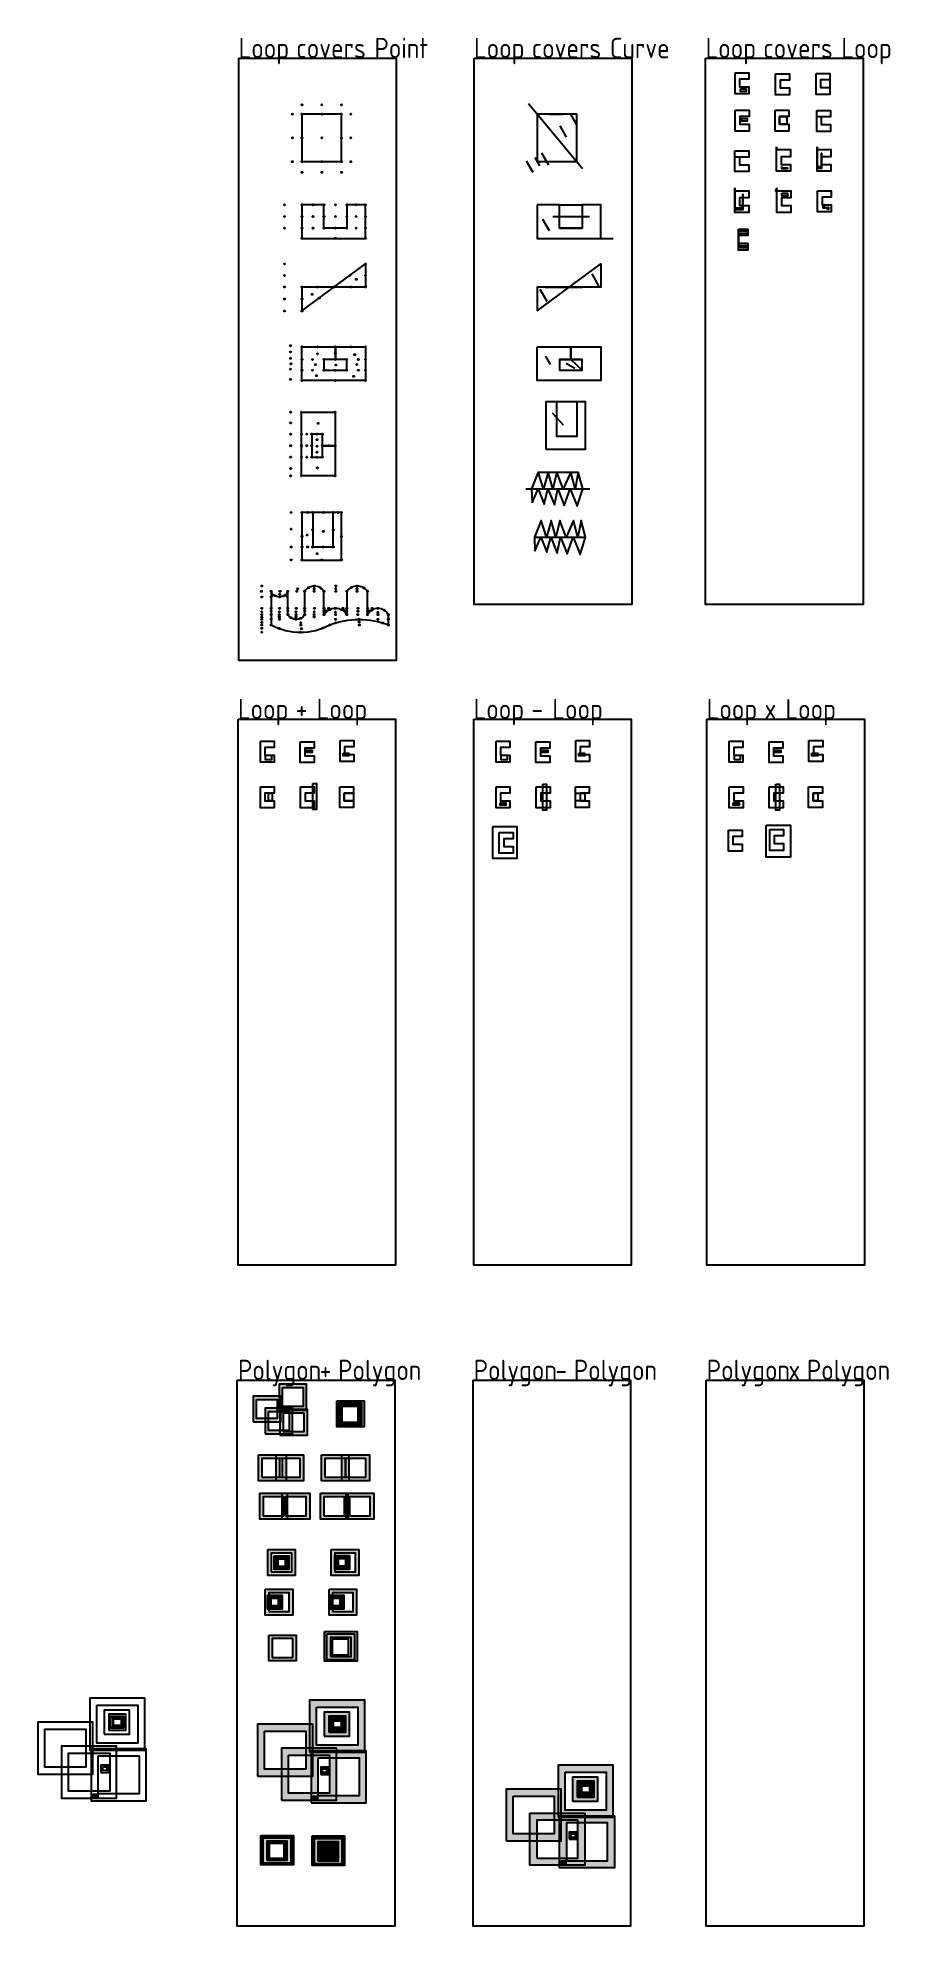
# Model space of a CAD drawing. Extents: x -30767 to 115776, y -278537 to 46028.
import ezdxf

# ---------------------------------------------------------------- set-up
doc = ezdxf.new("R2010")
doc.units = 0
doc.header["$LTSCALE"] = 1000
doc.header["$MEASUREMENT"] = 0
doc.layers.add('AD-NOTE-CRCY', color=3, linetype='Continuous')
doc.styles.get("Standard").update_dxf_attribs({"font": 'gbenor.shx', "bigfont": 'gbcbig.shx'})

msp = doc.modelspace()

# ---------------------------------------------------------------- hatches: boundary and pattern name
at = {"true_color": 0x636466, "transparency": 33554559}
h = msp.add_hatch(color=251, dxfattribs=at)
h.dxf.hatch_style = 1
h.paths.add_polyline_path([(10991, -187412), (6259, -187412), (6259, -191866), (10991, -191866)])
h.paths.add_polyline_path([(10391, -191266), (6859, -191266), (6859, -188012), (10391, -188012)], flags=16)
h = msp.add_hatch(color=251, dxfattribs=at)
h.dxf.hatch_style = 1
h.paths.add_polyline_path([(11326, -185961), (14858, -185961), (14858, -189214), (11326, -189214)], flags=16)
h.paths.add_polyline_path([(10726, -189814), (15458, -189814), (15458, -185361), (10726, -185361)])
h = msp.add_hatch(color=251, dxfattribs=at)
h.dxf.hatch_style = 1
h.paths.add_polyline_path([(8910, -190085), (12441, -190085), (12441, -193338), (8910, -193338)], flags=16)
h.paths.add_polyline_path([(8310, -193938), (13041, -193938), (13041, -189485), (8310, -189485)])
h = msp.add_hatch(color=251, dxfattribs=at)
h.dxf.hatch_style = 1
h.paths.add_polyline_path([(11454, -190311), (14985, -190311), (14985, -193564), (11454, -193564)], flags=16)
h.paths.add_polyline_path([(10854, -194164), (15585, -194164), (15585, -189711), (10854, -189711)])
h = msp.add_hatch(color=251, dxfattribs=at)
h.dxf.hatch_style = 1
h.paths.add_polyline_path([(21231, -192104), (24763, -192104), (24763, -188851), (21231, -188851)], flags=16)
h.paths.add_polyline_path([(20631, -188251), (25363, -188251), (25363, -192704), (20631, -192704)])
h = msp.add_hatch(color=251, dxfattribs=at)
h.dxf.hatch_style = 1
h.paths.add_polyline_path([(21490, -191922), (24290, -191922), (24290, -189198), (21490, -189198)], flags=16)
h.paths.add_polyline_path([(20890, -188598), (24890, -188598), (24890, -192522), (20890, -192522)])
h = msp.add_hatch(color=251, dxfattribs=at)
h.dxf.hatch_style = 1
h.paths.add_polyline_path([(11907, -197526), (7176, -197526), (7176, -201979), (11907, -201979)])
h.paths.add_polyline_path([(11307, -201379), (7776, -201379), (7776, -198126), (11307, -198126)], flags=16)
h = msp.add_hatch(color=251, dxfattribs=at)
h.dxf.hatch_style = 1
h.paths.add_polyline_path([(10791, -201379), (14323, -201379), (14323, -198126), (10791, -198126)], flags=16)
h.paths.add_polyline_path([(10191, -197526), (14923, -197526), (14923, -201979), (10191, -201979)])
h = msp.add_hatch(color=251, dxfattribs=at)
h.dxf.hatch_style = 1
h.paths.add_polyline_path([(22716, -197526), (17985, -197526), (17985, -201979), (22716, -201979)])
h.paths.add_polyline_path([(22116, -201379), (18585, -201379), (18585, -198126), (22116, -198126)], flags=16)
h = msp.add_hatch(color=251, dxfattribs=at)
h.dxf.hatch_style = 1
h.paths.add_polyline_path([(22116, -201379), (25647, -201379), (25647, -198126), (22116, -198126)], flags=16)
h.paths.add_polyline_path([(21516, -197526), (26247, -197526), (26247, -201979), (21516, -201979)])
h = msp.add_hatch(color=251, dxfattribs=at)
h.dxf.hatch_style = 1
h.paths.add_polyline_path([(12132, -204135), (7401, -204135), (7401, -208588), (12132, -208588)])
h.paths.add_polyline_path([(11532, -207988), (8001, -207988), (8001, -204735), (11532, -204735)], flags=16)
h = msp.add_hatch(color=251, dxfattribs=at)
h.dxf.hatch_style = 1
h.paths.add_polyline_path([(11844, -207988), (15375, -207988), (15375, -204735), (11844, -204735)], flags=16)
h.paths.add_polyline_path([(11244, -204135), (15975, -204135), (15975, -208588), (11244, -208588)])
h = msp.add_hatch(color=251, dxfattribs=at)
h.dxf.hatch_style = 1
h.paths.add_polyline_path([(22560, -204135), (17829, -204135), (17829, -208588), (22560, -208588)])
h.paths.add_polyline_path([(21960, -207988), (18429, -207988), (18429, -204735), (21960, -204735)], flags=16)
h = msp.add_hatch(color=251, dxfattribs=at)
h.dxf.hatch_style = 1
h.paths.add_polyline_path([(22847, -207988), (26378, -207988), (26378, -204735), (22847, -204735)], flags=16)
h.paths.add_polyline_path([(22247, -204135), (26978, -204135), (26978, -208588), (22247, -208588)])
h = msp.add_hatch(color=251, dxfattribs=at)
h.dxf.hatch_style = 1
h.paths.add_polyline_path([(9363, -217655), (12894, -217655), (12894, -214402), (9363, -214402)], flags=16)
h.paths.add_polyline_path([(8763, -213802), (13494, -213802), (13494, -218255), (8763, -218255)])
h = msp.add_hatch(color=251, dxfattribs=at)
h.dxf.hatch_style = 1
h.paths.add_polyline_path([(20297, -217655), (23828, -217655), (23828, -214402), (20297, -214402)], flags=16)
h.paths.add_polyline_path([(19697, -213802), (24428, -213802), (24428, -218255), (19697, -218255)])
h = msp.add_hatch(color=251, dxfattribs=at)
h.dxf.hatch_style = 1
h.paths.add_polyline_path([(10476, -216643), (11793, -216643), (11793, -215460), (10476, -215460)], flags=16)
h.paths.add_polyline_path([(9876, -214860), (12393, -214860), (12393, -217243), (9876, -217243)])
h = msp.add_hatch(color=251, dxfattribs=at)
h.dxf.hatch_style = 1
h.paths.add_polyline_path([(20897, -216601), (22214, -216601), (22214, -215418), (20897, -215418)], flags=16)
h.paths.add_polyline_path([(20297, -214818), (22814, -214818), (22814, -217201), (20297, -217201)])
h = msp.add_hatch(color=251, dxfattribs=at)
h.dxf.hatch_style = 1
h.paths.add_polyline_path([(8947, -224469), (12479, -224469), (12479, -221216), (8947, -221216)], flags=16)
h.paths.add_polyline_path([(8347, -220616), (13079, -220616), (13079, -225069), (8347, -225069)])
h = msp.add_hatch(color=251, dxfattribs=at)
h.dxf.hatch_style = 1
h.paths.add_polyline_path([(19908, -224469), (23439, -224469), (23439, -221216), (19908, -221216)], flags=16)
h.paths.add_polyline_path([(19308, -220616), (24039, -220616), (24039, -225069), (19308, -225069)])
h = msp.add_hatch(color=251, dxfattribs=at)
h.dxf.hatch_style = 1
h.paths.add_polyline_path([(9316, -223422), (10633, -223422), (10633, -222239), (9316, -222239)], flags=16)
h.paths.add_polyline_path([(8716, -221639), (11233, -221639), (11233, -224022), (8716, -224022)])
h = msp.add_hatch(color=251, dxfattribs=at)
h.dxf.hatch_style = 1
h.paths.add_polyline_path([(19908, -223422), (21225, -223422), (21225, -222239), (19908, -222239)], flags=16)
h.paths.add_polyline_path([(19308, -221639), (21825, -221639), (21825, -224022), (19308, -224022)])
h = msp.add_hatch(color=251, dxfattribs=at)
h.dxf.hatch_style = 1
h.paths.add_polyline_path([(13660, -228493), (8929, -228493), (8929, -232946), (13660, -232946)])
h.paths.add_polyline_path([(13060, -232346), (9529, -232346), (9529, -229093), (13060, -229093)], flags=16)
h = msp.add_hatch(color=251, dxfattribs=at)
h.dxf.hatch_style = 1
h.paths.add_polyline_path([(9529, -232346), (13060, -232346), (13060, -229093), (9529, -229093)], flags=16)
h.paths.add_polyline_path([(8929, -228493), (13660, -228493), (13660, -232946), (8929, -232946)])
h = msp.add_hatch(color=251, dxfattribs=at)
h.dxf.hatch_style = 1
h.paths.add_polyline_path([(19837, -231906), (22637, -231906), (22637, -229183), (19837, -229183)], flags=16)
h.paths.add_polyline_path([(18548, -227892), (24157, -227892), (24157, -232972), (18548, -232972)])
h = msp.add_hatch(color=251, dxfattribs=at)
h.dxf.hatch_style = 1
h.paths.add_polyline_path([(19554, -232163), (23085, -232163), (23085, -228910), (19554, -228910)], flags=16)
h.paths.add_polyline_path([(18954, -228310), (23685, -228310), (23685, -232763), (18954, -232763)])
h = msp.add_hatch(color=251, dxfattribs=at)
h.dxf.hatch_style = 1
h.paths.add_polyline_path([(17169, -240910), (24231, -240910), (24231, -247416), (17169, -247416)], flags=16)
h.paths.add_polyline_path([(15969, -248616), (25431, -248616), (25431, -239710), (15969, -239710)])
h = msp.add_hatch(color=251, dxfattribs=at)
h.dxf.hatch_style = 1
h.paths.add_polyline_path([(18450, -245863), (22817, -245863), (22817, -241728), (18450, -241728)])
h.paths.add_polyline_path([(19491, -242769), (21776, -242769), (21776, -244822), (19491, -244822)], flags=16)
h = msp.add_hatch(color=251, dxfattribs=at)
h.dxf.hatch_style = 1
h.paths.add_polyline_path([(19273, -245200), (22197, -245200), (22197, -242431), (19273, -242431)])
h.paths.add_polyline_path([(19970, -243128), (21500, -243128), (21500, -244503), (19970, -244503)], flags=16)
h = msp.add_hatch(color=251, dxfattribs=at)
h.dxf.hatch_style = 1
h.paths.add_polyline_path([(19591, -242869), (21676, -242869), (21676, -244722), (19591, -244722)])
h.paths.add_polyline_path([(20070, -243228), (21400, -243228), (21400, -244403), (20070, -244403)], flags=16)
h = msp.add_hatch(color=251, dxfattribs=at)
h.dxf.hatch_style = 1
h.paths.add_polyline_path([(16497, -243813), (7035, -243813), (7035, -252719), (16497, -252719)])
h.paths.add_polyline_path([(15297, -251519), (8235, -251519), (8235, -245013), (15297, -245013)], flags=16)
h = msp.add_hatch(color=251, dxfattribs=at)
h.dxf.hatch_style = 1
h.paths.add_polyline_path([(12336, -249158), (19398, -249158), (19398, -255664), (12336, -255664)], flags=16)
h.paths.add_polyline_path([(11136, -256864), (20598, -256864), (20598, -247958), (11136, -247958)])
h.paths.add_polyline_path([(16637, -256305), (17197, -256305), (17197, -256548), (16637, -256548)], flags=16)
h = msp.add_hatch(color=251, dxfattribs=at)
h.dxf.hatch_style = 1
h.paths.add_polyline_path([(17423, -249610), (24486, -249610), (24486, -256116), (17423, -256116)], flags=16)
h.paths.add_polyline_path([(16223, -257316), (25686, -257316), (25686, -248410), (16223, -248410)])
h.paths.add_polyline_path([(16533, -256207), (17341, -256207), (17341, -256674), (16533, -256674)], flags=16)
h = msp.add_hatch(color=251, dxfattribs=at)
h.dxf.hatch_style = 1
h.paths.add_polyline_path([(18197, -251503), (18886, -251503), (18886, -252122), (18197, -252122)], flags=16)
h.paths.add_polyline_path([(17883, -252436), (19200, -252436), (19200, -251189), (17883, -251189)])
h = msp.add_hatch(color=251, dxfattribs=at)
h.dxf.hatch_style = 1
h.paths.add_polyline_path([(59871, -252072), (66934, -252072), (66934, -258579), (59871, -258579)], flags=16)
h.paths.add_polyline_path([(58671, -259779), (68134, -259779), (68134, -250872), (58671, -250872)])
h = msp.add_hatch(color=251, dxfattribs=at)
h.dxf.hatch_style = 1
h.paths.add_polyline_path([(61153, -257026), (65520, -257026), (65520, -252890), (61153, -252890)])
h.paths.add_polyline_path([(62194, -253931), (64479, -253931), (64479, -255985), (62194, -255985)], flags=16)
h = msp.add_hatch(color=251, dxfattribs=at)
h.dxf.hatch_style = 1
h.paths.add_polyline_path([(59200, -254975), (49737, -254975), (49737, -263881), (59200, -263881)])
h.paths.add_polyline_path([(58000, -262681), (50937, -262681), (50937, -256175), (58000, -256175)], flags=16)
h = msp.add_hatch(color=251, dxfattribs=at)
h.dxf.hatch_style = 1
h.paths.add_polyline_path([(61976, -256362), (64900, -256362), (64900, -253594), (61976, -253594)])
h.paths.add_polyline_path([(62673, -254291), (64203, -254291), (64203, -255665), (62673, -255665)], flags=16)
h = msp.add_hatch(color=251, dxfattribs=at)
h.dxf.hatch_style = 1
h.paths.add_polyline_path([(62294, -254031), (64379, -254031), (64379, -255885), (62294, -255885)])
h.paths.add_polyline_path([(62773, -254391), (64103, -254391), (64103, -255565), (62773, -255565)], flags=16)
h = msp.add_hatch(color=251, dxfattribs=at)
h.dxf.hatch_style = 1
h.paths.add_polyline_path([(55038, -266827), (62101, -266827), (62101, -260321), (55038, -260321)], flags=16)
h.paths.add_polyline_path([(53838, -259121), (63301, -259121), (63301, -268027), (53838, -268027)])
h.paths.add_polyline_path([(59339, -267711), (59900, -267711), (59900, -267468), (59339, -267468)], flags=16)
h = msp.add_hatch(color=251, dxfattribs=at)
h.dxf.hatch_style = 1
h.paths.add_polyline_path([(60126, -267279), (67188, -267279), (67188, -260772), (60126, -260772)], flags=16)
h.paths.add_polyline_path([(58926, -259572), (68388, -259572), (68388, -268479), (58926, -268479)])
h.paths.add_polyline_path([(59236, -267837), (60043, -267837), (60043, -267369), (59236, -267369)], flags=16)
h = msp.add_hatch(color=251, dxfattribs=at)
h.dxf.hatch_style = 1
h.paths.add_polyline_path([(60900, -262665), (61589, -262665), (61589, -263284), (60900, -263284)], flags=16)
h.paths.add_polyline_path([(60586, -263598), (61903, -263598), (61903, -262351), (60586, -262351)])
h = msp.add_hatch(color=251, dxfattribs=at)
h.dxf.hatch_style = 1
h.paths.add_polyline_path([(7598, -262921), (13207, -262921), (13207, -268001), (7598, -268001)])
h.paths.add_polyline_path([(8987, -266835), (11587, -266835), (11587, -264311), (8987, -264311)], flags=16)
h = msp.add_hatch(color=251, dxfattribs=at)
h.dxf.hatch_style = 1
h.paths.add_polyline_path([(7698, -263021), (13107, -263021), (13107, -267901), (7698, -267901)])
h.paths.add_polyline_path([(8887, -266935), (11687, -266935), (11687, -264211), (8887, -264211)], flags=16)
h = msp.add_hatch(color=251, dxfattribs=at)
h.dxf.hatch_style = 1
h.paths.add_polyline_path([(7798, -263121), (13007, -263121), (13007, -267801), (7798, -267801)])
h.paths.add_polyline_path([(8787, -267035), (11787, -267035), (11787, -264111), (8787, -264111)], flags=16)
h = msp.add_hatch(color=251, dxfattribs=at)
h.dxf.hatch_style = 1
h.paths.add_polyline_path([(7898, -263221), (12907, -263221), (12907, -267701), (7898, -267701)])
h.paths.add_polyline_path([(8687, -267135), (11887, -267135), (11887, -264011), (8687, -264011)], flags=16)
h = msp.add_hatch(color=251, dxfattribs=at)
h.dxf.hatch_style = 1
h.paths.add_polyline_path([(8604, -267192), (12135, -267192), (12135, -263939), (8604, -263939)], flags=16)
h.paths.add_polyline_path([(8004, -263339), (12735, -263339), (12735, -267792), (8004, -267792)])
h = msp.add_hatch(color=251, dxfattribs=at)
h.dxf.hatch_style = 1
h.paths.add_polyline_path([(16377, -263027), (21986, -263027), (21986, -268107), (16377, -268107)])
h.paths.add_polyline_path([(16477, -263127), (21886, -263127), (21886, -268007), (16477, -268007)], flags=16)
h = msp.add_hatch(color=251, dxfattribs=at)
h.dxf.hatch_style = 1
h.paths.add_polyline_path([(16577, -263227), (21786, -263227), (21786, -267907), (16577, -267907)])
h = msp.add_hatch(color=251, dxfattribs=at)
h.dxf.hatch_style = 1
h.paths.add_polyline_path([(16677, -263327), (21686, -263327), (21686, -267807), (16677, -267807)])
h = msp.add_hatch(color=251, dxfattribs=at)
h.dxf.hatch_style = 1
h.paths.add_polyline_path([(16783, -263445), (21514, -263445), (21514, -267898), (16783, -267898)])
h = msp.add_hatch(color=251, dxfattribs=at)
h.dxf.hatch_style = 1
h.paths.add_polyline_path([(17383, -267298), (20914, -267298), (20914, -264045), (17383, -264045)])
h = msp.add_hatch(color=251, dxfattribs=at)
h.dxf.hatch_style = 1
h.paths.add_polyline_path([(17467, -267241), (20667, -267241), (20667, -264117), (17467, -264117)])
h = msp.add_hatch(color=251, dxfattribs=at)
h.dxf.hatch_style = 1
h.paths.add_polyline_path([(17567, -267141), (20567, -267141), (20567, -264217), (17567, -264217)])
h = msp.add_hatch(color=251, dxfattribs=at)
h.dxf.hatch_style = 1
h.paths.add_polyline_path([(17667, -267041), (20467, -267041), (20467, -264317), (17667, -264317)])
h = msp.add_hatch(color=251, dxfattribs=at)
h.dxf.hatch_style = 1
h.paths.add_polyline_path([(17767, -266941), (20367, -266941), (20367, -264417), (17767, -264417)])

# ---------------------------------------------------------------- linework, layer by layer
at = {"color": 1}
for p, q in [((53587, 34729), (62887, 23588)), ((55838, 26234), (57005, 24174)), ((53186, 24873), (54310, 22914)), ((54706, 25454), (55512, 24032)), ((64452, 5455), (65619, 3395)), ((60863, -9255), (62828, -11115)), ((60088, -9924), (61558, -10762))]:
    msp.add_line(p, q, dxfattribs=at)
for points in [[(3778, 42517), (30868, 42517), (30868, -61020), (3778, -61020)], [(44242, 42517), (71331, 42517), (71331, -51346), (44242, -51346)], [(84047, 42517), (111136, 42517), (111136, -51346), (84047, -51346)], [(3658, -71079), (30747, -71079), (30747, -164941), (3658, -164941)], [(44173, -71079), (71262, -71079), (71262, -164941), (44173, -164941)], [(84240, -71079), (111330, -71079), (111330, -164941), (84240, -164941)], [(3537, -184675), (30627, -184675), (30627, -278537), (3537, -278537)], [(44052, -184675), (71142, -184675), (71142, -278537), (44052, -278537)], [(84120, -184675), (111210, -184675), (111210, -278537), (84120, -278537)]]:
    msp.add_lwpolyline(points, close=True)
for points in [[(89114, 40019), (91491, 40019), (91491, 38928), (89890, 38928), (89890, 37613), (91491, 37613), (91491, 36420), (89114, 36420)], [(96080, 39832), (98457, 39832), (98457, 38741), (96855, 38741), (96855, 37426), (98457, 37426), (98457, 36233), (96080, 36233)], [(103039, 39899), (105415, 39899), (105415, 38808), (103814, 38808), (103814, 37493), (105415, 37493), (105415, 36300), (103039, 36300)], [(89139, 33583), (91515, 33583), (91515, 32492), (89914, 32492), (89914, 31177), (91515, 31177), (91515, 29984), (89139, 29984)], [(95985, 33583), (98361, 33583), (98361, 32492), (96760, 32492), (96760, 31177), (98361, 31177), (98361, 29984), (95985, 29984)], [(103138, 33510), (105515, 33510), (105515, 32419), (103913, 32419), (103913, 31104), (105515, 31104), (105515, 29911), (103138, 29911)], [(89065, 26624), (91442, 26624), (91442, 25533), (89841, 25533), (89841, 24218), (91442, 24218), (91442, 23025), (89065, 23025)], [(96239, 27278), (96239, 26798), (98616, 26798), (98616, 25582), (97015, 25582), (97015, 24267), (98616, 24267), (98616, 23074), (96239, 23074), (96239, 27278)], [(103209, 27278), (103209, 26798), (105586, 26798), (105586, 25582), (103984, 25582), (103984, 24267), (105586, 24267), (105586, 23074), (103209, 23074), (103209, 27278)], [(89077, 20221), (89077, 19740), (91454, 19740), (91454, 18524), (89852, 18524), (89852, 17209), (91454, 17209), (91454, 16016), (89077, 16016), (89077, 20221)], [(96301, 20221), (96059, 19740), (98677, 19740), (98677, 18524), (97076, 18524), (97076, 17209), (98677, 17209), (98677, 16016), (96301, 16016), (96301, 20221)], [(103272, 19711), (105649, 19711), (105649, 18620), (104047, 18620), (104047, 17305), (105649, 17305), (105649, 16112), (103272, 16112)], [(89714, 13127), (91315, 13127), (91315, 12036), (89714, 12036), (89714, 10721), (91315, 10721), (91315, 9528), (89714, 9528)], [(7505, -74876), (9882, -74876), (9882, -75967), (8280, -75967), (8280, -77282), (9882, -77282), (9882, -78475), (7505, -78475)], [(14364, -74954), (16741, -74954), (16741, -76045), (15139, -76045), (15139, -77360), (16741, -77360), (16741, -78553), (14364, -78553)], [(21207, -74744), (23584, -74744), (23584, -75835), (21983, -75835), (21983, -77150), (23584, -77150), (23584, -78343), (21207, -78343)], [(48020, -74876), (50397, -74876), (50397, -75967), (48795, -75967), (48795, -77282), (50397, -77282), (50397, -78475), (48020, -78475)], [(54879, -74954), (57256, -74954), (57256, -76045), (55654, -76045), (55654, -77360), (57256, -77360), (57256, -78553), (54879, -78553)], [(61722, -74744), (64099, -74744), (64099, -75835), (62497, -75835), (62497, -77150), (64099, -77150), (64099, -78343), (61722, -78343)], [(88088, -74876), (90464, -74876), (90464, -75967), (88863, -75967), (88863, -77282), (90464, -77282), (90464, -78475), (88088, -78475)], [(94947, -74954), (97324, -74954), (97324, -76045), (95722, -76045), (95722, -77360), (97324, -77360), (97324, -78553), (94947, -78553)], [(101790, -74744), (104167, -74744), (104167, -75835), (102565, -75835), (102565, -77150), (104167, -77150), (104167, -78343), (101790, -78343)], [(7510, -82711), (9887, -82711), (9887, -83802), (8285, -83802), (8285, -85118), (9887, -85118), (9887, -86310), (7510, -86310)], [(14398, -82711), (16775, -82711), (16775, -83802), (15173, -83802), (15173, -85118), (16775, -85118), (16775, -86310), (14398, -86310)], [(21157, -82689), (23534, -82689), (23534, -83780), (21932, -83780), (21932, -85096), (23534, -85096), (23534, -86288), (21157, -86288)], [(48025, -82711), (50402, -82711), (50402, -83802), (48800, -83802), (48800, -85118), (50402, -85118), (50402, -86310), (48025, -86310)], [(54913, -82711), (57289, -82711), (57289, -83802), (55688, -83802), (55688, -85118), (57289, -85118), (57289, -86310), (54913, -86310)], [(61672, -82689), (64049, -82689), (64049, -83780), (62447, -83780), (62447, -85096), (64049, -85096), (64049, -86288), (61672, -86288)], [(88093, -82711), (90470, -82711), (90470, -83802), (88868, -83802), (88868, -85118), (90470, -85118), (90470, -86310), (88093, -86310)], [(94980, -82711), (97357, -82711), (97357, -83802), (95756, -83802), (95756, -85118), (97357, -85118), (97357, -86310), (94980, -86310)], [(101740, -82689), (104117, -82689), (104117, -83780), (102515, -83780), (102515, -85096), (104117, -85096), (104117, -86288), (101740, -86288)], [(48555, -90537), (50931, -90537), (50931, -91628), (49330, -91628), (49330, -92943), (50931, -92943), (50931, -94136), (48555, -94136)], [(87945, -90168), (90322, -90168), (90322, -91259), (88720, -91259), (88720, -92574), (90322, -92574), (90322, -93767), (87945, -93767)], [(95065, -90055), (97442, -90055), (97442, -91146), (95840, -91146), (95840, -92461), (97442, -92461), (97442, -93654), (95065, -93654)], [(6259, -191866), (10991, -191866), (10991, -187412), (6259, -187412)], [(10726, -189814), (15458, -189814), (15458, -185361), (10726, -185361)], [(8310, -193938), (13041, -193938), (13041, -189485), (8310, -189485)], [(10854, -194164), (15585, -194164), (15585, -189711), (10854, -189711)], [(20631, -188251), (25363, -188251), (25363, -192704), (20631, -192704)], [(20890, -188598), (24890, -188598), (24890, -192522), (20890, -192522)], [(7176, -197526), (11907, -197526), (11907, -201979), (7176, -201979)], [(10191, -197526), (14923, -197526), (14923, -201979), (10191, -201979)], [(17985, -197526), (22716, -197526), (22716, -201979), (17985, -201979)], [(21516, -197526), (26247, -197526), (26247, -201979), (21516, -201979)], [(7401, -204135), (12132, -204135), (12132, -208588), (7401, -208588)], [(11244, -204135), (15975, -204135), (15975, -208588), (11244, -208588)], [(17829, -204135), (22560, -204135), (22560, -208588), (17829, -208588)], [(22247, -204135), (26978, -204135), (26978, -208588), (22247, -208588)], [(8763, -213802), (13494, -213802), (13494, -218255), (8763, -218255)], [(19697, -213802), (24428, -213802), (24428, -218255), (19697, -218255)], [(9876, -214860), (12393, -214860), (12393, -217243), (9876, -217243)], [(20297, -214818), (22814, -214818), (22814, -217201), (20297, -217201)], [(8347, -220616), (13079, -220616), (13079, -225069), (8347, -225069)], [(19308, -220616), (24039, -220616), (24039, -225069), (19308, -225069)], [(8716, -221639), (11233, -221639), (11233, -224022), (8716, -224022)], [(19308, -221639), (21825, -221639), (21825, -224022), (19308, -224022)], [(8929, -228493), (13660, -228493), (13660, -232946), (8929, -232946)], [(8929, -228493), (13660, -228493), (13660, -232946), (8929, -232946)], [(18548, -227892), (24157, -227892), (24157, -232972), (18548, -232972)], [(18954, -228310), (23685, -228310), (23685, -232763), (18954, -232763)], [(-12371, -248065), (-12371, -239365), (-21833, -239365), (-21833, -243467), (-30767, -243467), (-30767, -252374), (-26666, -252374), (-26666, -256519), (-21579, -256519), (-21579, -256971), (-12116, -256971), (-12116, -248065)], [(15969, -248616), (25431, -248616), (25431, -239710), (15969, -239710)], [(-19352, -245518), (-14984, -245518), (-14984, -241382), (-19352, -241382)], [(-18528, -244854), (-15604, -244854), (-15604, -242086), (-18528, -242086)], [(18450, -245863), (22817, -245863), (22817, -241728), (18450, -241728)], [(19273, -245200), (22197, -245200), (22197, -242431), (19273, -242431)], [(19591, -242869), (21676, -242869), (21676, -244722), (19591, -244722)], [(-18404, -249265), (-17204, -249265), (-17204, -248271), (-12371, -248271), (-12371, -248065), (-17204, -248065), (-17204, -247613), (-21304, -247613), (-21304, -243467), (-21833, -243467), (-21833, -247613), (-22504, -247613), (-22504, -248813), (-21579, -248813), (-21579, -252374), (-21304, -252374), (-21304, -248813), (-18404, -248813)], [(7035, -252719), (16497, -252719), (16497, -243813), (7035, -243813)], [(-17204, -248065), (-21304, -248065), (-21304, -247613), (-21833, -247613), (-21833, -248271), (-21579, -248271), (-21579, -248813), (-21304, -248813), (-21304, -248271), (-17204, -248271)], [(-21304, -248065), (-21579, -248065), (-21579, -248271), (-21304, -248271)], [(11136, -256864), (20598, -256864), (20598, -247958), (11136, -247958)], [(16223, -257316), (25686, -257316), (25686, -248410), (16223, -248410)], [(-25466, -252374), (-25466, -251174), (-26666, -251174), (-26666, -252374)], [(-19919, -252090), (-18601, -252090), (-18601, -250843), (-19919, -250843)], [(17883, -252436), (19200, -252436), (19200, -251189), (17883, -251189)], [(58671, -259779), (68134, -259779), (68134, -250872), (58671, -250872)], [(61153, -257026), (65520, -257026), (65520, -252890), (61153, -252890)], [(-17204, -255771), (-20379, -255771), (-20379, -255319), (-21579, -255319), (-21579, -256519), (-17204, -256519)], [(49737, -263881), (59200, -263881), (59200, -254975), (49737, -254975)], [(61976, -256362), (64900, -256362), (64900, -253594), (61976, -253594)], [(62294, -254031), (64379, -254031), (64379, -255885), (62294, -255885)], [(55038, -266827), (62101, -266827), (62101, -260321), (55038, -260321)], [(60126, -267279), (67188, -267279), (67188, -260772), (60126, -260772)], [(60586, -263598), (61903, -263598), (61903, -262351), (60586, -262351)], [(7598, -262921), (13207, -262921), (13207, -268001), (7598, -268001)], [(7698, -263021), (13107, -263021), (13107, -267901), (7698, -267901)], [(7798, -263121), (13007, -263121), (13007, -267801), (7798, -267801)], [(7898, -263221), (12907, -263221), (12907, -267701), (7898, -267701)], [(8004, -263339), (12735, -263339), (12735, -267792), (8004, -267792)], [(16377, -263027), (21986, -263027), (21986, -268107), (16377, -268107)], [(16577, -263227), (21786, -263227), (21786, -267907), (16577, -267907)], [(16677, -263327), (21686, -263327), (21686, -267807), (16677, -267807)], [(16783, -263445), (21514, -263445), (21514, -267898), (16783, -267898)], [(17383, -267298), (20914, -267298), (20914, -264045), (17383, -264045)], [(17467, -267241), (20667, -267241), (20667, -264117), (17467, -264117)], [(17567, -267141), (20567, -267141), (20567, -264217), (17567, -264217)], [(17667, -267041), (20467, -267041), (20467, -264317), (17667, -264317)], [(17767, -266941), (20367, -266941), (20367, -264417), (17767, -264417)], [(59236, -267837), (60043, -267837), (60043, -267369), (59236, -267369)], [(59339, -267711), (59900, -267711), (59900, -267468), (59339, -267468)]]:
    msp.add_lwpolyline(points, close=True, dxfattribs=at)
at = {"color": 2}
for points in [[(96080, 39832), (98457, 39832), (98457, 38741), (96855, 38741), (96855, 37426), (98457, 37426), (98457, 36233), (96080, 36233)], [(103039, 39899), (105415, 39899), (105415, 36300), (103039, 36300)], [(90012, 37251), (91015, 37251), (91015, 36821), (90012, 36821)], [(96760, 32492), (98008, 32492), (98008, 31177), (96760, 31177)], [(103138, 33510), (105515, 33510), (105515, 32419), (103138, 32419)], [(90159, 32134), (91162, 32134), (91162, 31704), (90159, 31704)], [(89065, 26624), (91442, 26624), (91442, 25533), (89065, 25533)], [(103209, 27038), (103209, 23885), (103984, 23885), (103984, 26198), (103984, 26198), (103984, 23535), (103209, 23535), (103209, 27038)], [(97137, 23904), (97137, 23690), (98140, 23690), (98140, 23475), (97137, 23475), (97137, 23904)], [(89077, 19980), (89077, 16827), (90425, 16827), (90425, 19140), (90425, 19140), (90425, 16477), (89077, 16477), (89077, 19980)], [(97134, 19294), (98137, 19294), (98137, 18864), (97134, 18864)], [(104170, 16717), (105172, 16942), (105172, 16513), (104170, 17211)], [(89714, 12829), (91315, 12829), (91315, 12379), (89714, 12379), (89714, 10347), (91315, 10347), (91315, 9915), (89714, 9915)], [(8403, -77282), (9405, -77282), (9405, -78074), (8403, -78074)], [(15385, -76404), (16387, -76404), (16387, -76833), (15385, -76833)], [(21715, -76949), (22718, -76949), (22718, -77378), (21715, -77378)], [(48918, -77282), (49920, -77282), (49920, -78074), (48918, -78074)], [(55900, -76404), (56902, -76404), (56902, -76833), (55900, -76833)], [(62230, -76949), (63233, -76949), (63233, -77378), (62230, -77378)], [(88985, -77282), (89988, -77282), (89988, -78074), (88985, -78074)], [(95967, -76404), (96970, -76404), (96970, -76833), (95967, -76833)], [(102298, -76949), (103301, -76949), (103301, -77378), (102298, -77378)], [(8907, -83802), (9533, -83802), (9533, -85118), (8907, -85118)], [(16509, -82130), (17136, -82130), (17136, -86608), (16509, -86608)], [(21932, -83780), (23534, -83780), (23534, -85096), (21932, -85096)], [(56067, -82269), (56693, -82269), (56693, -86747), (56067, -86747)], [(61672, -83780), (63274, -83780), (63274, -85096), (61672, -85096)], [(96135, -82269), (96761, -82269), (96761, -86747), (96135, -86747)], [(102515, -83780), (103341, -83780), (103341, -85096), (102515, -85096)], [(48709, -85456), (49712, -85456), (49712, -85886), (48709, -85886)], [(88777, -85456), (89780, -85456), (89780, -85886), (88777, -85886)], [(47453, -89540), (51601, -89540), (51601, -95005), (47453, -95005)], [(87945, -90168), (90322, -90168), (90322, -91259), (88720, -91259), (88720, -92574), (90322, -92574), (90322, -93767), (87945, -93767)], [(94455, -89308), (98603, -89308), (98603, -94772), (94455, -94772)], [(6859, -188012), (10391, -188012), (10391, -191266), (6859, -191266)], [(11326, -185961), (14858, -185961), (14858, -189214), (11326, -189214)], [(8910, -190085), (12441, -190085), (12441, -193338), (8910, -193338)], [(11454, -190311), (14985, -190311), (14985, -193564), (11454, -193564)], [(21231, -192104), (24763, -192104), (24763, -188851), (21231, -188851)], [(21490, -191922), (24290, -191922), (24290, -189198), (21490, -189198)], [(7776, -201379), (11307, -201379), (11307, -198126), (7776, -198126)], [(10791, -201379), (14323, -201379), (14323, -198126), (10791, -198126)], [(18585, -201379), (22116, -201379), (22116, -198126), (18585, -198126)], [(22116, -201379), (25647, -201379), (25647, -198126), (22116, -198126)], [(8001, -207988), (11532, -207988), (11532, -204735), (8001, -204735)], [(11844, -207988), (15375, -207988), (15375, -204735), (11844, -204735)], [(18429, -207988), (21960, -207988), (21960, -204735), (18429, -204735)], [(22847, -207988), (26378, -207988), (26378, -204735), (22847, -204735)], [(9363, -217655), (12894, -217655), (12894, -214402), (9363, -214402)], [(10476, -216643), (11793, -216643), (11793, -215460), (10476, -215460)], [(20297, -217655), (23828, -217655), (23828, -214402), (20297, -214402)], [(20897, -216601), (22214, -216601), (22214, -215418), (20897, -215418)], [(8947, -224469), (12479, -224469), (12479, -221216), (8947, -221216)], [(9316, -223422), (10633, -223422), (10633, -222239), (9316, -222239)], [(19908, -224469), (23439, -224469), (23439, -221216), (19908, -221216)], [(19908, -223422), (21225, -223422), (21225, -222239), (19908, -222239)], [(9529, -232346), (13060, -232346), (13060, -229093), (9529, -229093)], [(9529, -232346), (13060, -232346), (13060, -229093), (9529, -229093)], [(19554, -232163), (23085, -232163), (23085, -228910), (19554, -228910)], [(19837, -231906), (22637, -231906), (22637, -229183), (19837, -229183)], [(-20633, -240565), (-13571, -240565), (-13571, -247071), (-20633, -247071)], [(-18311, -242423), (-16025, -242423), (-16025, -244477), (-18311, -244477)], [(-18211, -242523), (-16125, -242523), (-16125, -244377), (-18211, -244377)], [(-17831, -242783), (-16301, -242783), (-16301, -244158), (-17831, -244158)], [(-17731, -242883), (-16401, -242883), (-16401, -244058), (-17731, -244058)], [(17169, -240910), (24231, -240910), (24231, -247416), (17169, -247416)], [(19491, -242769), (21776, -242769), (21776, -244822), (19491, -244822)], [(19970, -243128), (21500, -243128), (21500, -244503), (19970, -244503)], [(20070, -243228), (21400, -243228), (21400, -244403), (20070, -244403)], [(-22504, -247613), (-26666, -247613), (-26666, -251174), (-29567, -251174), (-29567, -244667), (-22504, -244667)], [(8235, -245013), (15297, -245013), (15297, -251519), (8235, -251519)], [(-22504, -248813), (-22504, -251174), (-25466, -251174), (-25466, -248813)], [(-20379, -249265), (-18404, -249265), (-18404, -255319), (-20379, -255319)], [(-17204, -249265), (-13316, -249265), (-13316, -255771), (-17204, -255771)], [(12336, -249158), (19398, -249158), (19398, -255664), (12336, -255664)], [(17423, -249610), (24486, -249610), (24486, -256116), (17423, -256116)], [(-21579, -252374), (-21579, -255319), (-25466, -255319), (-25466, -252374)], [(-19605, -251157), (-18915, -251157), (-18915, -251776), (-19605, -251776)], [(18197, -251503), (18886, -251503), (18886, -252122), (18197, -252122)], [(59871, -252072), (66934, -252072), (66934, -258579), (59871, -258579)], [(-21268, -255862), (-20461, -255862), (-20461, -256329), (-21268, -256329)], [(-21165, -255960), (-20604, -255960), (-20604, -256203), (-21165, -256203)], [(16533, -256207), (17341, -256207), (17341, -256674), (16533, -256674)], [(16637, -256305), (17197, -256305), (17197, -256548), (16637, -256548)], [(50937, -256175), (58000, -256175), (58000, -262681), (50937, -262681)], [(62194, -253931), (64479, -253931), (64479, -255985), (62194, -255985)], [(62673, -254291), (64203, -254291), (64203, -255665), (62673, -255665)], [(62773, -254391), (64103, -254391), (64103, -255565), (62773, -255565)], [(53838, -259121), (63301, -259121), (63301, -268027), (53838, -268027)], [(58926, -259572), (68388, -259572), (68388, -268479), (58926, -268479)], [(60900, -262665), (61589, -262665), (61589, -263284), (60900, -263284)], [(8604, -267192), (12135, -267192), (12135, -263939), (8604, -263939)], [(8687, -267135), (11887, -267135), (11887, -264011), (8687, -264011)], [(8787, -267035), (11787, -267035), (11787, -264111), (8787, -264111)], [(8887, -266935), (11687, -266935), (11687, -264211), (8887, -264211)], [(8987, -266835), (11587, -266835), (11587, -264311), (8987, -264311)], [(16477, -263127), (21886, -263127), (21886, -268007), (16477, -268007)]]:
    msp.add_lwpolyline(points, close=True, dxfattribs=at)
at = {"color": 6}
msp.add_lwpolyline([(55109, 24743), (61924, 24743), (61924, 32906), (55109, 32906)], close=True, dxfattribs=at)
at = {"color": 2}
for points in [[(57145, 32906), (59463, 32906)], [(55109, 31356), (55109, 28824)], [(58898, 13307), (62828, 13307)], [(56470, 3182), (62865, 3182)], [(58898, -7101), (62828, -7101)], [(58898, -9255), (62828, -9255)], [(60863, -8832), (60863, -7637)]]:
    msp.add_lwpolyline(points, dxfattribs=at)
at = {"color": 1}
for points in [[(58898, 17321), (62828, 17321)], [(57788, 15314), (64072, 15314)], [(59753, 11550), (68123, 11550)], [(55248, -28639), (62126, -28639)], [(53106, -31476), (64116, -31476)]]:
    msp.add_lwpolyline(points, dxfattribs=at)
for centre in [(13001, 32906), (14645, 34515), (18052, 34515), (21460, 34515), (23065, 32906), (13001, 28824), (23065, 28824), (13001, 24743), (14645, 22890), (18052, 22890), (21460, 22890), (23065, 24743), (11657, 17321), (20415, 17321), (11657, 15314), (11657, 13307), (20415, 15314), (11657, 7161), (11657, 5172), (11657, 3182), (11657, 1127), (11657, -928), (12680, -6902), (12680, -7979), (12680, -9056), (12680, -10916), (12680, -12672), (12759, -10010), (20478, -10209), (12711, -18322), (12711, -20146), (12711, -22111), (12711, -24076), (12711, -26041), (17233, -23034), (17233, -24156), (17233, -25206), (12711, -28007), (12711, -29250), (12785, -35572), (12785, -38437), (12796, -41486), (12796, -43735), (7754, -48208), (13904, -48688), (20485, -48208), (20485, -48674), (7678, -49121), (7754, -50091), (10858, -49621), (10870, -49121), (13781, -49121), (20485, -49121), (7754, -52038), (7754, -52645), (7754, -53135), (7754, -53512), (7754, -53926), (7754, -54432), (7754, -54891), (13629, -52639), (13629, -53135), (13629, -53528), (13672, -52038), (18803, -52421), (19249, -52038), (21713, -52038), (22056, -52442), (24495, -54376), (24521, -54891), (26206, -52448), (26713, -52038), (7754, -55478), (7754, -56123)]:
    msp.add_circle(centre, 100, dxfattribs=at)
at = {"color": 2}
for centre in [(14645, 32906), (18052, 32906), (21460, 32906), (14645, 28824), (21460, 28824), (14645, 24743), (18052, 24743), (21460, 24743), (14645, 17321), (16539, 17321), (18434, 17321), (22364, 17321), (23968, 17321), (25572, 17321), (14645, 15314), (14645, 13307), (18434, 15314), (18434, 13307), (20415, 13307), (22364, 15314), (22364, 13307), (25572, 15314), (25572, 13307), (14645, 11550), (20415, 11550), (25572, 11550), (25572, 7161), (14645, 3182), (17306, 3182), (20197, 3182), (22864, 5156), (23061, 3182), (25572, 5172), (25572, 3182), (14645, 1127), (17649, 1296), (14645, -928), (14645, -7101), (14645, -9255), (17306, -7101), (18434, -9255), (20399, -7101), (20399, -8178), (20399, -9255), (22364, -9255), (23061, -7101), (25572, -7101), (25572, -9255), (14645, -11115), (14645, -12871), (18434, -11115), (20399, -11115), (20399, -12871), (22364, -11115), (25572, -11115), (25572, -12871), (14571, -18322), (20341, -18322), (14571, -22111), (16327, -22111), (17257, -22111), (18187, -22111), (14571, -24076), (14571, -26041), (16327, -24076), (16327, -26041), (17257, -26041), (18187, -24076), (18187, -26041), (19264, -24076), (20341, -24076), (14571, -29250), (20341, -29250), (14645, -35572), (15602, -35572), (16494, -35572), (18335, -35572), (20030, -35572), (20835, -35572), (21460, -35572), (16494, -38529), (20030, -38529), (14645, -39653), (14645, -41486), (16494, -41486), (18262, -41486), (20030, -41486), (21460, -39653), (14645, -43735), (18052, -43735), (21460, -43735), (15772, -48480), (16771, -48208), (17894, -48560), (23147, -48449), (24148, -48208), (25313, -48542), (9359, -49121), (9359, -50091), (9977, -49857), (10796, -50091), (11542, -49899), (12234, -49121), (15108, -49121), (18434, -49121), (22364, -49121), (25931, -49121), (9359, -52038), (9359, -52472), (9359, -53135), (9359, -53926), (9359, -54891), (12234, -52038), (12234, -52472), (12234, -53135), (12731, -53642), (13605, -53926), (14422, -53751), (15108, -52038), (15108, -52472), (15108, -53135), (18434, -52038), (18434, -52472), (18434, -53135), (19429, -54891), (19469, -52234), (20399, -52038), (20454, -54529), (21412, -52273), (22364, -52038), (22364, -52472), (22364, -53135), (24464, -53926), (25931, -52038), (25931, -52472), (25931, -53135), (26701, -52315), (27715, -52038), (28513, -54542), (28779, -52346), (29498, -53135), (29498, -53926), (29498, -54891), (10747, -55495), (14394, -56123), (18244, -55421)]:
    msp.add_circle(centre, 100, dxfattribs=at)
at = {"color": 3}
for centre in [(18052, 28824), (16539, 15314), (16539, 13307), (23968, 15314), (23968, 13307), (23988, 4514), (16395, 1934), (16469, -9255), (17312, -8286), (23708, -8426), (24329, -9255), (16469, -11115), (16989, -10163), (17138, -12032), (23534, -12173), (24086, -10139), (24329, -11115), (15488, -22111), (17432, -20232), (15488, -24076), (15488, -26041), (17302, -27882), (18311, -38796), (15542, -39444), (15643, -41486), (17271, -42629), (16748, -48642), (24114, -48655), (9570, -49768), (11988, -49878), (16748, -49121), (24109, -49121), (10754, -52639), (10754, -53135), (10754, -53528), (10796, -52038), (10796, -53926), (14447, -54529), (14447, -54891), (16750, -52639), (16750, -53135), (16750, -53528), (16792, -52038), (20421, -52702), (20421, -53135), (20421, -53926), (24266, -53135), (24294, -52038), (24294, -52546), (27683, -52711), (27726, -53135), (27726, -53926), (14558, -55515)]:
    msp.add_circle(centre, 100, dxfattribs=at)
at = {"layer": 'AD-NOTE-CRCY'}
for p, q in [((60800, 32906), (61924, 30947)), ((58959, 30916), (60082, 28958)), ((56021, 14850), (57144, 12892)), ((55566, 2823), (56734, 763)), ((56490, -8702), (57296, -10124))]:
    msp.add_line(p, q, dxfattribs=at)
at = {"layer": 'AD-NOTE-CRCY', "color": 6}
for points in [[(14645, 24743), (21460, 24743), (21460, 32906), (14645, 32906)], [(14645, 17321), (14645, 11550), (25572, 11550), (25572, 17321), (22364, 17321), (22364, 13307), (18434, 13307), (18434, 17321)], [(55109, 17321), (55109, 11550), (66036, 11550), (66036, 17321), (62828, 17321), (62828, 13307), (58898, 13307), (58898, 17321)], [(14645, -928), (25572, 7161), (25572, 3182), (14645, 3182)], [(55109, -928), (66036, 7161), (66036, 3182), (55109, 3182)], [(14645, -7101), (20399, -7101), (20399, -9255), (18434, -9255), (18434, -11115), (22364, -11115), (22364, -9255), (20399, -9255), (20399, -7101), (25572, -7101), (25572, -12871), (14645, -12871)], [(55109, -7101), (60863, -7101), (60863, -9255), (58898, -9255), (58898, -11115), (62828, -11115), (62828, -9255), (60863, -9255), (60863, -7101), (66036, -7101), (66036, -12871), (55109, -12871)], [(20341, -18322), (20341, -24076), (18187, -24076), (18187, -22111), (16327, -22111), (16327, -26041), (18187, -26041), (18187, -24076), (20341, -24076), (20341, -29250), (14571, -29250), (14571, -18322)], [(56566, -24701), (63381, -24701), (63381, -16537), (58415, -16537), (58415, -22452), (61951, -22452), (61951, -16537), (56566, -16537)], [(54206, -33928), (55236, -31476), (56266, -34106), (56941, -31476), (58042, -34248), (58611, -31476), (59711, -34354), (60741, -31476), (61949, -34496), (62908, -31476), (62126, -28639), (61593, -31476), (60848, -28639), (59569, -31476), (58466, -28639), (57793, -31476), (56991, -28639), (56195, -31476), (55248, -28639), (54108, -31476)], [(14645, -43735), (21460, -43735), (21460, -35572), (16494, -35572), (16494, -41486), (20030, -41486), (20030, -35572), (14645, -35572)], [(54709, -42227), (55739, -39774), (56769, -42404), (57444, -39774), (58545, -42546), (59114, -39774), (60214, -42653), (61244, -39774), (62452, -42795), (63411, -39774), (62629, -36937), (62097, -39774), (61351, -36937), (60072, -39774), (58969, -36937), (58296, -39774), (57494, -36937), (56698, -39774), (55751, -36937), (54611, -39774)]]:
    msp.add_lwpolyline(points, close=True, dxfattribs=at)
at = {"layer": 'AD-NOTE-CRCY'}
for points in [[(57672, -18453), (59580, -20501)], [(54611, -39774), (63411, -39774)]]:
    msp.add_lwpolyline(points, dxfattribs=at)
at = {"layer": 'AD-NOTE-CRCY', "color": 6}
msp.add_lwpolyline([(9359, -49121), (9359, -54891, 0.2446253), (19429, -54891, -0.1918001), (29498, -54891), (29498, -53135, 0.6148482), (25931, -53135), (25931, -49121, 0.5116467), (22364, -49121), (22364, -53135, 0.5580515), (18434, -53135), (18434, -49121, 0.5488378), (15108, -49121), (15108, -53135, -0.5499347), (12234, -53135), (12234, -49121, -0.6747535)], format="xyb", close=True, dxfattribs=at)

# ---------------------------------------------------------------- texts
for p in [(3778, 42517), (44242, 42517)]:
    msp.add_text('Loop', height=3500).set_placement(p)
at = {"color": 1}
for s, p in [('Loop', (84047, 42517)), ('Loop', (3658, -71079)), ('Loop', (44173, -71079)), ('Loop', (84240, -71079)), ('Polygon', (3658, -184675)), ('Polygon', (44173, -184675)), ('Polygon', (84240, -184675))]:
    msp.add_text(s, height=3500, dxfattribs=at).set_placement(p)
at = {"color": 2}
for s, p in [('Loop', (107387, 42517)), ('Loop', (17203, -71079)), ('Loop', (57717, -71079)), ('Loop', (97785, -71079)), ('Polygon', (20871, -184675)), ('Polygon', (61386, -184675)), ('Polygon', (101454, -184675))]:
    msp.add_text(s, height=3500, dxfattribs=at).set_placement(p)
at = {"layer": 'AD-NOTE-CRCY', "color": 0}
for s, p in [('Point', (27119, 42517)), ('Curve', (67583, 42517)), ('covers', (13695, 42517)), ('covers', (54159, 42517)), ('covers', (93963, 42517)), ('+', (13574, -71079)), ('-', (54089, -71079)), ('x', (94157, -71079)), ('+', (17685, -184675)), ('-', (58200, -184675)), ('x', (98268, -184675))]:
    msp.add_text(s, height=3500, dxfattribs=at).set_placement(p)

doc.saveas('drawing.dxf')
